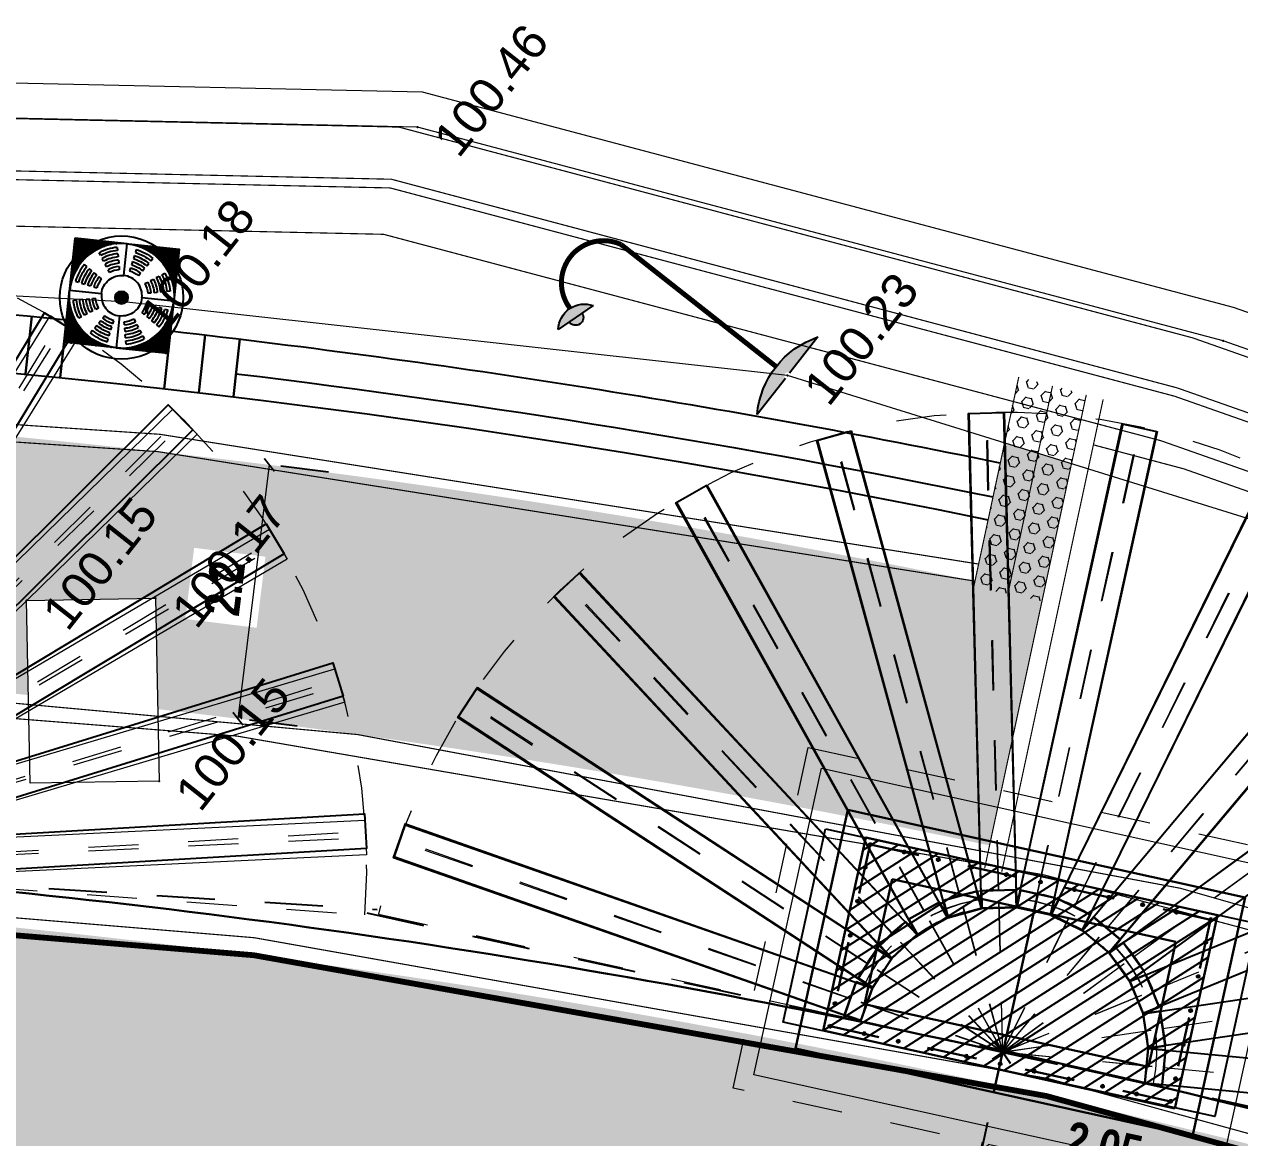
# Model space of a CAD drawing. Header units: metres. Extents: x 6 to 601, y -20 to 118.
# Drawn here: x 282.552 to 284.982, y 60.997 to 63.222 of the extents above; entities that cross this region are included whole.
import ezdxf

# ---------------------------------------------------------------- set-up
doc = ezdxf.new("R2010")
doc.units = ezdxf.units.M
doc.header["$MEASUREMENT"] = 0
for name, pattern in [('1', [0]), ('DASHED', [0.75, 0.5, -0.25]), ('DASHED2', [0.375, 0.25, -0.125]), ('HIDDEN', [0.375, 0.25, -0.125])]:
    doc.linetypes.add(name, pattern=pattern)
for name, color, linetype, lineweight in [('base plate', 40, 'Continuous', 30), ('boult', 142, 'Continuous', 30), ('CHEMBER', 194, 'Continuous', 30), ('DASHED LINE', 8, 'DASHED2', 5), ('EXISTING ROAD', 7, 'Continuous', 5), ('foundation wall and slab', 7, 'Continuous', 30), ('PDA_Tactile band', 250, 'Continuous', 30), ('Treegirth', 13, 'Continuous', 30), ('WALL', 46, 'Continuous', 30)]:
    doc.layers.add(name, color=color, linetype=linetype, lineweight=lineweight)
for name, color, linetype in [('EL', 4, 'Continuous'), ('FOOTPATH', 30, 'Continuous'), ('HATCH', 8, 'Continuous'), ('LAMP_POST', 7, 'Continuous'), ('PDA-Tree Girth', 7, 'Continuous'), ('PDA-Tree Grating', 7, 'Continuous'), ('PDA_Hatch 5_Warning Tactile_300x300mm', 75, '1'), ('PDA_Kerb Edge', 7, 'Continuous'), ('PDA_Utility Band', 7, 'Continuous'), ('PT', 2, 'Continuous'), ('Tree foliage', 74, 'Continuous'), ('Treegirth Hach', 96, 'Continuous')]:
    doc.layers.add(name, color=color, linetype=linetype)
for name, color, linetype, true_color in [('PDA - Dimensions', 7, 'Continuous', 0x000000), ('PDA - Hatch 4 - Pedestrian Ramp', 7, 'Continuous', 0xb3b3b3), ('PDA_Chainage Lines', 7, 'DASHED', 0x636466)]:
    doc.layers.add(name, color=color, linetype=linetype, true_color=true_color)
doc.styles.add('ARIAL', font='arialbd.ttf', dxfattribs={"width": 0.8})
doc.styles.get("Standard").update_dxf_attribs({"font": 'arial.ttf'})
doc.dimstyles.new('PDA_Dimentions', dxfattribs={"dimtxt": 0.3, "dimasz": 0.1, "dimexe": 0.075, "dimexo": 0.625, "dimgap": 0.1, "dimtad": 1, "dimdsep": 46, "dimtxsty": 'ARIAL', "dimblk": 'ARCHTICK', "dimcen": 0.09, "dimadec": 0, "dimazin": 0, "dimtfac": 1, "dimtmove": 1, "dimatfit": 3, "dimldrblk": 'ARCHTICK', "dimfxl": 1, "dimfxlon": 1, "dimlwd": 9, "dimarcsym": 0})

# ---------------------------------------------------------------- blocks, each defined once
blk = doc.blocks.new('LP')
at = {"layer": 'LAMP_POST'}
for color, points in [(40, [(1.165922361164576, 3.515392796020706), (1.89140776789327, 3.744330122373299, 0.5022879340729313)]), (30, [(1.395154863193738, 3.58773040011431, 1), (1.662175265864107, 3.671992518279581)]), (40, [(-0.8816148093692391, 0.001324708447327794), (-0.05993297897521188, 9.005488868751854e-05, -1), (0.05993297897521188, -9.005488868751854e-05), (0.8816148093696938, -0.001324708447327794, 0.2974138818711019)])]:
    blk.add_hatch(color=color, dxfattribs=at).paths.add_polyline_path(points)
blk.add_line((1.165922361164576, 3.515392796020706), (1.89140776789327, 3.744330122373299), dxfattribs=at)
at = {"layer": 'LAMP_POST', "color": 5, "const_width": 0.089105216643788}
blk.add_lwpolyline([(-0.00203005207958995, 0.2648868001790561), (-0.00203005207958995, 3.799999851868506, -0.7749219860280891), (1.458662222671819, 3.82064314317654)], format="xyb", dxfattribs=at)
at = {"layer": 'LAMP_POST'}
for points in [[(-0.8816148093694665, 0.001324708447327794), (-0.05993297897521188, 9.005488868751854e-05)], [(0.05993297897521188, -9.005488868751854e-05), (0.8816148093696938, -0.001324708447327794)]]:
    blk.add_lwpolyline(points, dxfattribs=at)
for centre, radius, start, end in [((1.613864205916798, 3.359871699434166), 0.4741716015995725, 54.17418561697151, 160.8534909995903), ((1.528665064528923, 3.629861459196945), 0.14, 197.5138383082842, 17.5138383082842), ((-0.00203005207958995, -1.351032358088105), 1.613238662028891, 56.78749075352639, 123.0403248748255)]:
    blk.add_arc(centre, radius, start, end, dxfattribs=at)
blk = doc.blocks.new('Survey Base')
at = {"layer": 'Treegirth Hach', "lineweight": 5}
blk.add_hatch(color=8, dxfattribs=at).paths.add_polyline_path([(9994.799609572108, 10014.27005174842, 1), (9994.682671848133, 10014.27005174842, 1)])
at = {"layer": 'CHEMBER', "color": 8, "lineweight": 5, "elevation": 100.1528}
for points in [[(9991.674099999998, 10011.4445), (9990.972999999998, 10012.3049), (9992.189099999998, 10013.3031)], [(9992.1891, 10013.3031), (9992.8902, 10012.4427), (9991.6741, 10011.4445)]]:
    blk.add_lwpolyline(points, dxfattribs=at)
at = {"layer": 'FOOTPATH', "color": 8, "lineweight": 5, "elevation": 99.6477}
blk.add_lwpolyline([(10004.7866114594, 9983.211269995612), (10004.2325, 9986.7247), (10003.5593, 9990.6829), (10001.8389, 9997.6047), (9999.6429, 10004.4286), (9997.7572, 10009.3528), (9994.7248, 10014.2305), (9991.0763, 10019.4218), (9986.6774, 10025.1078), (9979.9372, 10032.6138), (9975.0012, 10037.5156), (9969.0402, 10042.1762), (9965.306, 10044.5989), (9960.9045, 10046.3417), (9954.5509, 10049.0768), (9947.7635, 10051.9592), (9932.1836, 10058.0972), (9925.8846, 10060.5998), (9916.5229, 10064.388), (9910.5096, 10066.7966), (9893.365074992047, 10073.6770752974)], dxfattribs=at)
at = {"layer": 'PT'}
for p in [(9994.7248, 10014.2305, 100.1831), (9992.1891, 10013.3031, 100.1528), (9997.4685, 10013.1764, 100.463), (9992.8902, 10012.4427, 100.1722), (9991.6741, 10011.4445, 100.1532), (9997.7572, 10009.3528, 100.2308), (10000.309, 10006.5915, 100.4284)]:
    blk.add_point(p, dxfattribs=at)
at = {"layer": 'Tree foliage'}
blk.add_circle((9994.74114071012, 10014.27005174842, 99.6477), 0.5300656703032586, dxfattribs=at)
at = {"layer": 'Treegirth', "color": 8, "lineweight": 5}
blk.add_circle((9994.74114071012, 10014.27005174842, 99.6477), 0.05846886198664146, dxfattribs=at)
at = {"layer": 'WALL', "color": 8, "lineweight": 5, "elevation": 99.6741}
for points in [[(10005.7433602174, 9976.214725753698), (10005.85086703158, 9978.471623570202), (10007.71474902527, 9979.52146025633), (10007.71155925502, 9982.737934850255), (10002.97827649431, 9999.693215556455), (10000.58913723579, 10006.69949227649), (9997.729791051574, 10013.32808185173), (9988.674198232458, 10025.37261413683), (9980.402598096907, 10034.86773244021), (9973.216165662312, 10041.51718168738), (9964.660724990565, 10046.7982571348), (9955.386045016352, 10051.1989520991), (9934.539648831074, 10059.20383697383), (9918.251381458234, 10065.60660556681), (9894.152096703952, 10075.48659133106)], [(10005.4437, 9976.229), (10005.5591, 9978.6516), (10007.41457509145, 9979.696701475195), (10007.4116, 9982.6967), (10002.6916, 9999.6044), (10000.309, 10006.5915), (9997.4685, 10013.1764), (9988.4409, 10025.1837), (9980.187, 10034.6585), (9973.0338, 10041.2772), (9964.5172, 10046.5343), (9955.2678, 10050.923), (9934.431, 10058.9242), (9918.1396, 10065.3282), (9894.032416778959, 10075.21142389933)]]:
    blk.add_lwpolyline(points, dxfattribs=at)
at = {"layer": 'LAMP_POST', "color": 8, "lineweight": 5, "xscale": -0.4799999999995634, "yscale": 0.4800000000013824, "zscale": 0.4800000000003024}
blk.add_blockref('LP', (9997.756384654896, 10009.35208543256, 348.0391031999999), dxfattribs=at)
at = {"layer": 'EL'}
for s, p in [('100.18', (9994.7248, 10013.7805, 100.1831)), ('100.15', (9992.1891, 10012.8531, 100.1528)), ('100.46', (9997.4685, 10012.7264, 100.463)), ('100.17', (9992.8902, 10011.9927, 100.1722)), ('100.15', (9991.6741, 10010.9945, 100.1532)), ('100.23', (9997.7572, 10008.9028, 100.2308))]:
    blk.add_text(s, height=0.3, dxfattribs=at).set_placement(p)
blk = doc.blocks.new('grating 2')
at = {"layer": 'PDA - Hatch 4 - Pedestrian Ramp', "ltscale": 0.1, "true_color": 0xc9c9c9}
h = blk.add_hatch(dxfattribs=at)
h.set_pattern_fill('ANSI36', color=9, scale=0.1, angle=95.22659420207617)
h.set_pattern_definition([(140.2265942020762, (8977.282069813158, -3736.417957618297), (-0.02480961240675281, 0.004387340564248081), [0.03125, -0.00625, 0, -0.00625])])
h.paths.add_polyline_path([(3400.416178192349, 2388.081141613099), (3400.493608786393, 2387.234675722997, -0.4142135623730951), (3401.262644082451, 2388.158572207144)])
at = {"layer": 'PDA-Tree Girth', "color": 254}
for p, q in [((3401.114567144472, 2388.06794988544), (3401.129424362024, 2388.018152292291)), ((3401.144281579577, 2387.96835469914), (3401.15913879713, 2387.918557105991)), ((3400.876625263392, 2387.884896955622), (3400.843938064359, 2387.925296017695)), ((3400.941999661459, 2387.804098831479), (3400.909312462425, 2387.844497893552)), ((3401.007374059524, 2387.723300707334), (3400.974686860492, 2387.763699769407)), ((3401.173996014683, 2387.868759512842), (3401.188853232235, 2387.818961919692)), ((3401.203710449789, 2387.769164326543), (3401.218567667342, 2387.719366733393)), ((3400.692705761778, 2387.663941452308), (3400.647046675877, 2387.688756469368)), ((3400.784023933576, 2387.614311418185), (3400.738364847677, 2387.639126435246)), ((3400.875342105374, 2387.564681384063), (3400.829683019476, 2387.589496401124)), ((3401.07274845759, 2387.64250258319), (3401.040061258557, 2387.682901645263)), ((3400.555861177751, 2387.396736898251), (3400.607527880209, 2387.391161142332)), ((3400.659194582667, 2387.385585386413), (3400.710861285124, 2387.380009630493)), ((3400.762527987582, 2387.374433874573), (3400.81419469004, 2387.368858118653)), ((3400.966660277173, 2387.51505134994), (3400.921001191274, 2387.539866367002)), ((3400.865861392496, 2387.363282362733), (3400.917528094955, 2387.357706606813))]:
    blk.add_line(p, q, dxfattribs=at)
at = {"layer": 'PDA-Tree Girth'}
blk.add_lwpolyline([(3400.493608786395, 2387.234675722997), (3401.011115059011, 2387.282014686775, -0.4142135623751762), (3401.309983046229, 2387.641065934526), (3401.262644082451, 2388.158572207144)], format="xyb", dxfattribs=at)
blk.add_arc((3401.340074676496, 2387.312106317042), 0.8499999999999772, 95.22659420206618, 185.2265942021243, dxfattribs=at)
at = {"layer": 'PDA-Tree Girth', "color": 254}
for radius, start, end in [(0.7887668520473567, 106.6125843642425, 128.9765942177965), (0.7368001588977109, 106.6125843642425, 128.9765942177965), (0.6848334657480651, 106.6125843642425, 128.9765942177965), (0.6328667725984195, 106.6125843642425, 128.9765942177965), (0.5809000794488037, 106.6125843642425, 128.9765942177965), (0.5289333862992164, 106.6125843642425, 128.9765942177965), (0.4769666931496293, 106.6125843642425, 128.9765942177965), (0.7887668520473567, 151.4765941863362, 173.8406040346555), (0.7368001588977109, 151.4765941863362, 173.8406040346555), (0.6848334657480651, 151.4765941863362, 173.8406040346555), (0.6328667725984195, 151.4765941863362, 173.8406040346555), (0.5809000794488037, 151.4765941863362, 173.8406040346555), (0.425000000000042, 106.6125843642425, 128.9765942177965), (0.5289333862992164, 151.4765941863362, 173.8406040346555), (0.4769666931496293, 151.4765941863362, 173.8406040346555), (0.425000000000042, 151.4765941863362, 173.8406040346555)]:
    blk.add_arc((3401.340074676496, 2387.312106317042), radius, start, end, dxfattribs=at)
at = {"layer": 'PDA-Tree Grating'}
blk.add_lwpolyline([(3401.262644082451, 2388.158572207144), (3400.416178192349, 2388.081141613099), (3400.493608786393, 2387.234675722997)], dxfattribs=at)
blk = doc.blocks.new('_ArchTick')
at = {"color": 0, "linetype": 'ByBlock', "const_width": 0.15}
blk.add_lwpolyline([(-0.5, -0.5), (0.5, 0.5)], dxfattribs=at)
blk = doc.blocks.new('*D540')
at = {"layer": 'Defpoints', "color": 0, "transparency": 16777216}
for p in [(362.0270643661588, 268.0328125119267), (361.7572809400444, 265.8494167854005), (361.8682266906889, 265.8357081734627)]:
    blk.add_point(p, dxfattribs=at)
at = {"layer": 'PDA_Tactile band', "color": 0, "lineweight": 9, "transparency": 16777216}
blk.add_line((362.1380101168032, 268.0191038999889), (361.8682266906889, 265.8357081734627), dxfattribs=at)
at = {"layer": 'PDA_Tactile band', "color": 0, "lineweight": -2, "transparency": 16777216}
for p, q in [((362.6473472432936, 267.9561694931096), (362.2372553771448, 268.0068410169782)), ((362.3775638171792, 265.7727737665834), (361.9674719510305, 265.823445290452))]:
    blk.add_line(p, q, dxfattribs=at)
at = {"layer": 'PDA_Tactile band', "color": 0, "lineweight": 9, "transparency": 16777216, "xscale": 0.1, "yscale": 0.1, "zscale": 0.1}
for p, rotation in [((362.1380101168032, 268.0191038999889), 82.95615576039424), ((361.8682266906889, 265.8357081734627), 262.9561557603942)]:
    blk.add_blockref('_ArchTick', p, dxfattribs=dict(at, rotation=rotation))
at = {"layer": 'PDA_Tactile band', "color": 0, "transparency": 16777216, "insert": (361.7543959709391, 266.9581385279819), "char_height": 0.3, "attachment_point": 5, "rotation": 82.95615576039421, "style": 'ARIAL'}
blk.add_mtext('2.2', dxfattribs=at)
blk = doc.blocks.new('*U448')
blk.add_lwpolyline([(0.05641654661860684, -0.1579309129576671), (0.09249480239503782, 0.1398917850694232), (-0.05641654661849316, 0.1579309129576671), (-0.09249480239498098, -0.139891785069409)], close=True)
blk = doc.blocks.new('*U449')
at = {"color": 0, "linetype": 'ByBlock', "lineweight": -2, "transparency": 16777216}
for p, rotation in [((414.1554084339013, 57.89595451952702), 290.7692307692309), ((414.4703104639679, 57.93435851669083), 276.9230769230771), ((413.8588475626099, 57.78330548421348), 304.6153846153848), ((414.7852526914445, 57.89628557498259), 263.0769230769233), ((415.0819318188385, 57.78394835538489), 249.2307692307695), ((413.5978628899781, 57.60295816322004), 318.4615384615385), ((415.3431059336506, 57.60387548877154), 235.3846153846157), ((413.3876218965387, 57.36539368730702), 332.3076923076924), ((415.5535965456571, 57.36653215561189), 221.5384615384619), ((413.2403430246354, 57.08441844030273), 346.1538461538462), ((415.7011707055906, 57.08571188772127), 207.6923076923081), ((415.7772519396858, 56.77773493832933), 193.8461538461543)]:
    blk.add_blockref('*U448', p, dxfattribs=dict(at, rotation=rotation))
blk.add_blockref('*U448', (413.1645855869664, 56.7763616822596), dxfattribs=at)
blk = doc.blocks.new('*U450')
at = {"layer": 'DASHED LINE'}
blk.add_line((0.690436106006814, -0.08347524936893791), (-0.6904361060068709, 0.08347524936894501), dxfattribs=at)
blk = doc.blocks.new('*U451')
at = {"color": 0, "linetype": 'ByBlock', "lineweight": -2, "transparency": 16777216}
for p, rotation in [((414.3042208211149, 57.293600452492), 290.7692307692309), ((414.470645869143, 57.31389462633893), 276.9230769230771), ((414.6370916214359, 57.29377096745409), 263.0769230769233), ((414.1474884962126, 57.23406786953098), 304.6153846153847), ((414.7938848558761, 57.23439898974537), 249.2307692307695), ((414.9319133195982, 57.13922917674881), 235.3846153846157), ((414.0095576074607, 57.13875669478542), 318.4615384615385), ((415.0431553000037, 57.01379245206759), 221.5384615384619), ((413.898444196755, 57.01320606728951), 332.3076923076924), ((415.1211458175395, 56.86537874219625), 207.692307692308), ((413.8206057716448, 56.86471253315535), 346.1538461538462), ((415.1613523468105, 56.70261331249061), 193.8461538461542)]:
    blk.add_blockref('*U450', p, dxfattribs=dict(at, rotation=rotation))
blk.add_blockref('*U450', (413.7805660184665, 56.70190599683478), dxfattribs=at)
blk = doc.blocks.new('*U452')
blk.add_lwpolyline([(2.095111397620485, -0.4048994177627776), (-2.131111158647741, 0.1070653833203465), (-2.095126483942636, 0.4048994177627776), (2.131111158647684, -0.1070672108780428)])
blk = doc.blocks.new('*U453')
at = {"color": 0, "linetype": 'ByBlock', "lineweight": -2, "transparency": 16777216}
for p, rotation in [((422.636090987239, 59.98795750242099), 276.9230769230771), ((421.8297471062255, 59.88974331678241), 290.7692307692308), ((423.4425081736191, 59.89034704079299), 263.0769230769233), ((424.2021326297007, 59.60258469712863), 249.2307692307694), ((421.0703383060025, 59.60141233535253), 304.6153846153847), ((424.8708177432189, 59.14139417286815), 235.3846153846156), ((420.4019986657002, 59.13972130673158), 318.4615384615385), ((425.4097019659474, 58.53357818492218), 221.5384615384618), ((419.8635696558973, 58.53150203532439), 332.3076923076924), ((425.7874673056259, 57.81446078918896), 207.6923076923079), ((419.4863428135336, 57.81210201439807), 346.1538461538462), ((425.9821594138331, 57.0258344748231), 193.8461538461542)]:
    blk.add_blockref('*U452', p, dxfattribs=dict(at, rotation=rotation))
blk.add_blockref('*U452', (419.2922411915235, 57.02333015825616), dxfattribs=at)
blk = doc.blocks.new('*U454')
at = {"layer": 'DASHED LINE'}
blk.add_line((2.038678879989163, -0.2469656562969931), (-2.03867887998922, 0.2469656562970002), dxfattribs=at)
blk = doc.blocks.new('*U455')
at = {"color": 0, "linetype": 'ByBlock', "lineweight": -2, "transparency": 16777216}
for p, rotation in [((422.6360692458626, 60.06294154116071), 276.9230769230772), ((423.4604319190496, 59.96315738269681), 263.0769230769233), ((421.8117811415721, 59.96254325258238), 290.769230769231), ((424.2369601990038, 59.66898986977994), 249.2307692307695), ((421.035472234634, 59.66779730056104), 304.6153846153848), ((424.9205250846597, 59.1975349490054), 235.3846153846157), ((420.3522587769516, 59.19583324847024), 318.4615384615385), ((425.4714002695203, 58.57619186669973), 221.5384615384619), ((419.8018466513055, 58.57407993149798), 332.3076923076924), ((425.8575708901913, 57.8410708243163), 207.6923076923081), ((419.4162238097715, 57.83867139244531), 346.1538461538462), ((426.0565941138724, 57.03489438478218), 193.8461538461543)]:
    blk.add_blockref('*U454', p, dxfattribs=dict(at, rotation=rotation))
blk.add_blockref('*U454', (419.2178012502176, 57.03234690250072), dxfattribs=at)
blk = doc.blocks.new('tree1')
at = {"color": 1, "lineweight": 30}
for p, q in [((488.4161584743432, 79.61352992475265), (488.5842318650034, 79.45307710396216)), ((488.4258935361611, 79.45539307698962), (488.5721723742903, 79.60859721413729))]:
    blk.add_line(p, q, dxfattribs=at)
at = {"linetype": 'DASHED'}
blk.add_line((482.9002406898329, 79.53326005811515), (494.1002406898329, 79.53326005811515), dxfattribs=at)
blk.add_lwpolyline([(486.6002406898334, 81.08326005811514), (490.4002406898334, 81.08326005811514), (490.4002406898334, 79.38326005811514), (486.6002406898334, 79.38326005811514)], close=True)
at = {"layer": 'DASHED LINE'}
for radius in [1.4, 1.324999999999998, 1.25]:
    blk.add_arc((488.5002406898328, 79.53326005811509), radius, 2.882441545614316e-07, 180.0000002882435, dxfattribs=at)
for name, p in [('*U453', (65.86288834761234, 22.91482931064924)), ('*U455', (65.86288834761234, 22.91482931064924)), ('*U449', (74.02923856535944, 22.91482931064924)), ('*U451', (74.02923856535944, 22.91482931064924))]:
    blk.add_blockref(name, p)
blk = doc.blocks.new('*D511')
at = {"layer": 'Defpoints', "color": 0, "transparency": 16777216}
for p in [(368.4471141583981, 262.9733140668613), (370.4458189108045, 262.5403991564108), (370.2632354873763, 261.6974382250426)]:
    blk.add_point(p, dxfattribs=at)
at = {"layer": 'PDA_Tactile band', "color": 0, "lineweight": -2, "transparency": 16777216}
for p, q in [((368.3148085381804, 262.3624783910378), (368.2433618357351, 262.0326194273614)), ((370.3135132905869, 261.9295634805873), (370.2420665881415, 261.5997045169108))]:
    blk.add_line(p, q, dxfattribs=at)
at = {"layer": 'PDA_Tactile band', "color": 0, "lineweight": 9, "transparency": 16777216}
blk.add_line((368.2645307349699, 262.1303531354932), (370.2632354873763, 261.6974382250426), dxfattribs=at)
at = {"layer": 'PDA_Tactile band', "color": 0, "lineweight": 9, "transparency": 16777216, "xscale": 0.1, "yscale": 0.1, "zscale": 0.1}
for p, rotation in [((368.2645307349699, 262.1303531354932), 167.7786501030069), ((370.2632354873763, 261.6974382250426), 347.7786501030069)]:
    blk.add_blockref('_ArchTick', p, dxfattribs=dict(at, rotation=rotation))
at = {"layer": 'PDA_Tactile band', "color": 0, "transparency": 16777216, "insert": (369.3174768147953, 262.1613299624856), "char_height": 0.3, "attachment_point": 5, "rotation": 347.7786501030069, "style": 'ARIAL'}
blk.add_mtext('2.05', dxfattribs=at)
blk = doc.blocks.new('*U457')
blk.add_lwpolyline([(0.05641654661860684, -0.1579309129576671), (0.09249480239503782, 0.1398917850694232), (-0.05641654661849316, 0.1579309129576671), (-0.09249480239498098, -0.139891785069409)], close=True)
blk = doc.blocks.new('*U458')
at = {"layer": 'DASHED LINE'}
blk.add_line((0.690436106006814, -0.08347524936893791), (-0.6904361060068709, 0.08347524936894501), dxfattribs=at)
blk = doc.blocks.new('*U459')
at = {"layer": 'DASHED LINE'}
blk.add_line((2.038678879989163, -0.2469656562969931), (-2.03867887998922, 0.2469656562970002), dxfattribs=at)
blk = doc.blocks.new('zw$CD35')
at = {"lineweight": 9}
for points in [[(5.349329248408637, 1.240885874912236), (5.34814641271695, 5.498005047963202), (5.648146374945398, 5.498182667830654), (5.649329214859524, 1.241048298166129)], [(5.056744048123843, 1.168770098260079), (4.036800280637658, 5.30190205403218), (4.328040281974924, 5.373869202836037), (5.347987690348521, 1.240722493046846)], [(5.650670889520255, 1.24088587659311), (6.668317727734042, 5.374583974583807), (6.959642743504448, 5.302961742893777), (5.941992272602735, 1.169248888864999)], [(4.78991927700249, 1.028729653445479), (2.810490002143346, 4.797671785992625), (3.076044232326041, 4.93724599463435), (5.055480573142426, 1.168290408116425)], [(5.943256090609568, 1.168770103205011), (7.920590667487594, 4.938811618061449), (8.186309985806728, 4.799551958583543), (6.208968350449029, 1.029496985831797)], [(4.564361820873566, 0.8289031820947539), (1.740484273163613, 4.014618274220545), (1.96491968558387, 4.213687997025488), (4.788807313673144, 1.027961532871107)], [(6.210080863293198, 1.028729661367094), (9.03218768054606, 4.216013483789148), (9.256858660483639, 4.017209661743958), (6.434741769172539, 0.829914461693325)], [(4.393180259219304, 0.5809038723831392), (0.8889679373541954, 2.998249742536429), (1.059241161631681, 3.245245770804166), (4.563465992463183, 0.8278912714654438)], [(6.435638321651363, 0.8289031925326706), (9.938506789001229, 3.24819597206648), (10.10907236984906, 3.001401742968779), (6.606191398330043, 0.5821003272995384)], [(6.606819886072339, 0.5809038847307477), (10.58687602060565, 2.091605118801258), (10.69342355078553, 1.811163266185682), (6.713353208669001, 0.3004566393736887)], [(4.286323042183334, 0.2991445427502681), (0.3054280290163405, 1.807633835652472), (0.411643404274034, 2.088201658014115), (4.392552628018835, 0.5797069802665272)], [(4.250000322809683, 2.128089704456215e-08), (0.02377776654145691, 0.5119648223640212), (0.05976244124656205, 0.8097988568064522), (4.286000083836882, 0.2978322281656318)], [(6.713677106251571, 0.2991445562899672), (10.93961451234467, 0.8134577803485636), (10.97595183668705, 0.5156665653244725), (6.749999345289769, 0.001351505324873603)]]:
    blk.add_lwpolyline(points, dxfattribs=at)
at = {"layer": 'DASHED LINE', "lineweight": 9}
blk.add_line((1.587304723216221e-07, 3.637978807091713e-12), (10.99999984127862, 4.609501047525555e-08), dxfattribs=at)
for centre, radius, start, end in [((5.5, 0.001321378349530278), 5.500000000000005, 359.986235134099, 180.0137653460444), ((5.500000075886419, 2.825254341587424e-08), 1.4, 2.882736701088755e-07, 180.0000002882737), ((5.500000075886419, 2.825254341587424e-08), 1.324999999999998, 2.882736701088755e-07, 180.0000002882737), ((5.500000075886419, 2.825254341587424e-08), 1.25, 2.882736701088755e-07, 180.0000002882737)]:
    blk.add_arc(centre, radius, start, end, dxfattribs=at)
at = {"color": 0, "linetype": 'ByBlock', "lineweight": 9}
for name, p, rotation in [('*U459', (5.49871697952824, 3.444510821948228), 276.9230769230772), ('*U459', (4.674428875237709, 3.344112533369895), 290.769230769231), ('*U459', (6.323079652715251, 3.34472666348433), 263.0769230769233), ('*U459', (7.099607932669414, 3.050559150567452), 249.2307692307695), ('*U459', (3.898119968299682, 3.049366581348558), 304.6153846153848), ('*U459', (7.78317281832534, 2.579104229792918), 235.3846153846157), ('*U459', (3.214906510617254, 2.57740252925776), 318.4615384615385), ('*U459', (8.334048003185956, 1.957761147487247), 221.5384615384619), ('*U459', (2.664494384971135, 1.955649212285493), 332.3076923076924), ('*U459', (8.720218623856965, 1.222640105103821), 207.6923076923081), ('*U459', (2.278871543437106, 1.22024067323283), 346.1538461538462), ('*U457', (5.184406385314048, 1.27752380031454), 290.7692307692309), ('*U457', (5.499308415380654, 1.315927797478345), 276.9230769230771), ('*U458', (5.499643820555718, 0.6954639071264452), 276.9230769230771), ('*U458', (5.666089572848648, 0.6753402482416107), 263.0769230769233), ('*U457', (5.814250642857246, 1.277854855770109), 263.0769230769233), ('*U457', (4.887845514022615, 1.164874765000995), 304.6153846153848), ('*U458', (5.33321877252763, 0.6751697332795175), 290.7692307692309), ('*U458', (5.822882807288863, 0.615968270532882), 249.2307692307695), ('*U457', (6.110929770251232, 1.165517636172403), 249.2307692307695), ('*U457', (4.626860841390851, 0.9845274440075613), 318.4615384615385), ('*U458', (5.176486447625336, 0.6156371503184985), 304.6153846153847), ('*U457', (6.372103885063325, 0.9854447695590594), 235.3846153846157), ('*U458', (5.960911271010957, 0.5207984575363227), 235.3846153846157), ('*U459', (8.919241847538103, 0.4164636655697009), 193.8461538461543), ('*U458', (5.038555558873441, 0.5203259755729377), 318.4615384615385), ('*U457', (4.416619847951438, 0.746962968094536), 332.3076923076924), ('*U458', (6.07215325141641, 0.3953617328551076), 221.5384615384619), ('*U457', (6.582594497069863, 0.7481014363994092), 221.5384615384619), ('*U458', (4.9274421481677, 0.394775348077026), 332.3076923076924), ('*U457', (4.26934097604817, 0.4659877210902437), 346.1538461538462), ('*U458', (6.150143768952205, 0.2469480229837657), 207.692307692308), ('*U457', (6.730168657003333, 0.4672811685087908), 207.692307692308), ('*U458', (4.849603723057555, 0.2462818139428649), 346.1538461538462), ('*U458', (6.190350298223223, 0.08418259327812905), 193.8461538461542), ('*U457', (6.80624989109856, 0.1593042191168479), 193.8461538461542)]:
    blk.add_blockref(name, p, dxfattribs=dict(at, rotation=rotation))
for name, p in [('*U459', (2.08044898388323, 0.4139161832882365)), ('*U457', (4.19358353837913, 0.1579309630471144)), ('*U458', (4.809563969879264, 0.08347527762229845))]:
    blk.add_blockref(name, p, dxfattribs=at)
blk = doc.blocks.new('site plan')
at = {"true_color": 0xf27172, "transparency": 33554585}
h = blk.add_hatch(color=11, dxfattribs=at)
h.dxf.hatch_style = 1
edge = h.paths.add_edge_path()
edge.add_arc((352.3148610264307, 189.4305662853658), 79.20000003518692, 112.7258545018462, 119.6243027778354)
edge.add_line((313.165459101645, 258.2779651796245), (310.5484366106339, 256.789820863467))
edge.add_line((310.5484366106339, 256.789820863467), (311.5713872515062, 254.8406972009325))
edge.add_line((311.5713872515062, 254.8406972009325), (314.2529424985314, 256.365537439422))
edge.add_arc((352.3148610213557, 189.4305663188952), 77.00000000353165, 112.7958497296587, 119.6243027778375, ccw=False)
edge.add_line((322.4813026911997, 260.4161902008127), (321.7181352636744, 262.481783784955))
edge = h.paths.add_edge_path()
edge.add_line((334.1697514640528, 264.2620770593385), (333.6799247771141, 266.4070507241686))
edge.add_arc((352.3148610264252, 189.4305662853512), 79.20000003519809, 103.6086942529211, 107.0827567359907)
edge.add_line((329.0496499988767, 265.1363782248518), (329.2178546852083, 264.0617705672739))
edge.add_line((329.2178546852083, 264.0617705672739), (328.0542284217154, 263.7562410942082))
edge.add_line((328.0542284217154, 263.7562410942082), (327.8952447771117, 264.7719383714211))
edge.add_arc((352.3148610264179, 189.430566285364), 79.20000003518369, 107.9585262476056, 112.7258545018372)
edge.add_line((321.7181352636744, 262.481783784955), (322.4813026911997, 260.4161902008127))
edge.add_arc((352.3148610213466, 189.4305663188898), 77.00000000353315, 103.62998673629733, 112.79584972965091, ccw=False)
edge = h.paths.add_edge_path()
edge.add_line((343.977041262835, 267.3170424417622), (345.1776995282853, 267.287521947168))
edge.add_line((345.1776995282853, 267.287521947168), (345.2071570907556, 266.1018161155316))
edge.add_arc((352.3148610213993, 189.4305663188334), 77.00000000359344, 94.45202232615537, 95.29638959733808, ccw=False)
edge.add_line((346.3377913633758, 266.1982329425919), (346.1288330102452, 268.3886125058507))
edge.add_arc((352.3148610264288, 189.4305662853621), 79.20000003518821, 94.4797306405134, 103.6086942529256)
edge.add_line((333.6799247771141, 266.4070507241686), (334.1697514640528, 264.2620770593385))
edge.add_arc((352.3148610213411, 189.4305663188952), 77.00000000352645, 96.19153271988267, 103.62998673629443, ccw=False)
edge.add_line((344.0102233725574, 265.9814186594504), (343.977041262835, 267.3170424417622))
edge = h.paths.add_edge_path()
edge.add_arc((352.314861026427, 189.4305662853658), 79.20000003518449, 85.36612871924618, 94.47973064051229)
edge.add_line((346.1288330102452, 268.3886125058507), (346.3377913633758, 266.1982329425919))
edge.add_arc((352.3148610213411, 189.4305663188934), 77.00000000352907, 85.28980767295087, 94.45202232611558, ccw=False)
edge.add_line((358.6377775310757, 266.1705215401107), (358.7132842070187, 268.3716847622109))
edge = h.paths.add_edge_path()
edge.add_line((369.0384760351662, 268.0286226413027), (368.4631496594138, 268.2072220706305))
edge.add_line((368.4631496594138, 268.2072220706305), (368.2081174827126, 267.0195114050657))
edge.add_arc((352.3148610264179, 189.4305662853603), 79.2000000351907, 78.42371635041225, 85.36612871923995)
edge.add_line((358.7132842070187, 268.3716847622109), (358.6377775310757, 266.1705215401107))
edge.add_arc((352.3148610213866, 189.4305663188825), 77.00000000353644, 84.2233783267871, 85.28980767298532, ccw=False)
edge.add_line((360.0649378811886, 266.0395495337234), (360.0481643383009, 266.8540564882314))
edge.add_line((360.0481643383009, 266.8540564882314), (361.1578817691989, 266.8729401733144))
edge.add_line((361.1578817691989, 266.8729401733144), (361.177530416946, 265.9188209187196))
edge.add_arc((352.3148610213484, 189.4305663189098), 77.00000000351291, 77.99274978828959, 83.3906299983131, ccw=False)
edge.add_line((368.3335917512049, 264.7459051706028), (369.0384760351662, 268.0286226413027))
h.paths.add_polyline_path([(312.6202260284881, 255.4274295151754), (318.5106436476144, 258.6172102437904), (318.4826347083344, 258.6747010717991), (312.5922170892081, 255.4849203431841)], flags=17)
h.paths.add_polyline_path([(337.5449007800835, 265.1904710718863), (344.2061820409763, 265.8969077552683), (344.1167729100707, 265.9457617465741), (337.4554916491779, 265.2393250631903)], flags=16)
h.paths.add_polyline_path([(362.0291969791633, 266.6180876915769), (362.1047467109365, 267.2295224407935), (361.4911997842828, 267.3053331561605), (361.4156500525096, 266.6938984069438)], flags=16)
at = {"true_color": 0xf26722}
h = blk.add_hatch(dxfattribs=at)
h.set_pattern_fill('ANSI31', color=30, angle=-12.44933163521955, style=0)
h.set_pattern_definition([(32.55066836478046, (-12977.55738483474, -8679.948966111408), (-0.0672556542921025, 0.1053644957551698), [])])
h.paths.add_polyline_path([(369.9282332970324, 262.4853957692449), (370.2947127720472, 264.1454237191283), (367.2681169329608, 264.8135963569875), (366.9016374579423, 263.1535684071023)])
at = {"layer": 'HATCH', "transparency": 33554539}
h = blk.add_hatch(color=9, dxfattribs=at)
h.dxf.hatch_style = 1
edge = h.paths.add_edge_path()
edge.add_line((398.3203993259576, 223.5948501189359), (398.2467099829537, 223.4641372269434))
edge.add_arc((359.6859929776801, 159.1362964110049), 75.00000000001013, 50.643027904231985, 59.05981801813658, ccw=False)
edge.add_line((407.2472450699024, 217.1270482549116), (420.1046861651594, 205.7425696610298))
edge.add_line((420.1046861651594, 205.7425696610298), (420.8094782192929, 205.0855419844447))
edge.add_line((420.8094782192929, 205.0855419844447), (426.7812055969134, 211.8232616019814))
edge.add_line((426.7812055969134, 211.8232616019814), (425.7956355365113, 213.1024875697058))
edge.add_line((425.7956355365113, 213.1024875697058), (416.1118382745717, 221.7624692343961))
edge.add_line((416.1118382745717, 221.7624692343961), (407.675593800961, 228.7029774813527))
edge.add_line((407.675593800961, 228.7029774813527), (397.9149773290828, 235.6102521388693))
edge.add_line((397.9149773290828, 235.6102521388693), (386.314013544601, 241.8729637314991))
edge.add_line((386.314013544601, 241.8729637314991), (377.9310103320986, 245.1417021162761))
edge.add_line((377.9310103320986, 245.1417021162761), (370.004542349363, 247.1773856186501))
edge.add_line((370.004542349363, 247.1773856186501), (361.3097273447547, 248.3728635135467))
edge.add_line((361.3097273447547, 248.3728635135467), (352.0254405817377, 248.5341186884871))
edge.add_line((352.0254405817377, 248.5341186884871), (343.4882141783619, 247.6993770357221))
edge.add_line((343.4882141783619, 247.6993770357221), (335.9139085503266, 246.2670993457305))
edge.add_line((335.9139085503266, 246.2670993457305), (328.3596033347476, 243.666881654497))
edge.add_line((328.3596033347476, 243.666881654497), (319.6629500633953, 239.6837235734347))
edge.add_line((319.6629500633953, 239.6837235734347), (319.5471197944607, 239.6211706060803))
edge.add_line((319.5471197944607, 239.6211706060803), (321.5574075041695, 235.8133975529236))
edge.add_line((321.5574075041695, 235.8133975529236), (272.7275633488734, 208.0245052619248))
edge.add_line((272.7275633488734, 208.0245052619248), (278.0056757168622, 198.8389367912332))
edge.add_arc((432.4627185270929, -58.34392022211796), 300.0000000253854, 119.65879195034401, 120.98788440321641, ccw=False)
edge.add_line((284.0125765543999, 202.3523692864183), (322.5566917870638, 224.3008189144221))
edge.add_arc((359.6859929776747, 159.1362964110067), 75.00000000000819, 68.39042136316829, 119.67353207975981, ccw=False)
edge.add_line((387.3069919584923, 228.864916182969), (387.3659540972676, 229.0028996805177))
edge.add_arc((359.6859929777474, 159.1362964110758), 75.14999999991836, 59.06286877645181, 68.38737060490178, ccw=False)
edge = h.paths.add_edge_path()
edge.add_arc((349.3010737985187, 183.2254006047624), 81.89159830320767, 61.67163064802283, 66.55978401002817)
edge.add_line((381.8768936897104, 258.3589472471904), (381.8010254331712, 258.3911790539078))
edge.add_arc((359.0054820677524, 203.3172762747963), 59.60513035509366, 54.30315257286412, 67.51493234201462, ccw=False)
edge.add_line((393.7848686451925, 251.723534485518), (393.8556885749858, 251.8566782141697))
edge.add_arc((354.4186595736501, 193.2390454698689), 70.64917639292004, 56.0679491882368, 60.69628579069675)
edge.add_arc((352.3148610210937, 189.4305663229297), 74.99999999976491, 50.555828616822396, 60.71876623491141, ccw=False)
edge.add_line((399.9643149738331, 247.3488668674945), (426.1371010257917, 225.8164850111243))
edge.add_arc((330.8381931213371, 109.9798839230934), 149.9999999980311, 47.181571827729215, 50.55582861685792, ccw=False)
edge.add_line((432.7897821686583, 220.0065783664668), (433.461019319695, 219.3846048124851))
edge.add_line((433.461019319695, 219.3846048124851), (427.140824567834, 212.2303391908226))
edge.add_line((427.140824567834, 212.2303391908226), (427.498951335785, 212.639353591625))
edge.add_line((427.498951335785, 212.639353591625), (426.0958726766057, 213.5047626797495))
edge.add_line((426.0958726766057, 213.5047626797495), (416.4374589846284, 222.1420444422365))
edge.add_line((416.4374589846284, 222.1420444422365), (407.9792388866026, 229.1006320612996))
edge.add_line((407.9792388866026, 229.1006320612996), (398.1791149908786, 236.0358648532401))
edge.add_line((398.1791149908786, 236.0358648532401), (386.524392843321, 242.327597579806))
edge.add_line((386.524392843321, 242.327597579806), (378.0845744193266, 245.6184896078375))
edge.add_line((378.0845744193266, 245.6184896078375), (370.1010999551254, 247.6688135722943))
edge.add_line((370.1010999551254, 247.6688135722943), (361.3482586408572, 248.8722696898985))
edge.add_line((361.3482586408572, 248.8722696898985), (352.0053878903054, 249.0345423873878))
edge.add_line((352.0053878903054, 249.0345423873878), (343.4172933091158, 248.1948270130833))
edge.add_line((343.4172933091158, 248.1948270130833), (335.7854211527811, 246.7516636712244))
edge.add_line((335.7854211527811, 246.7516636712244), (328.1736885489918, 244.1316792765738))
edge.add_line((328.1736885489918, 244.1316792765738), (319.4398125364369, 240.1314727910485))
edge.add_line((319.4398125364369, 240.1314727910485), (319.3136729533489, 240.0633523826655))
edge.add_line((319.3136729533489, 240.0633523826655), (317.364540297036, 243.7552889994367))
edge.add_line((317.364540297036, 243.7552889994367), (289.9088339607588, 228.1428697642787))
edge.add_line((289.9088339607588, 228.1428697642787), (268.2376559472323, 215.8383502484321))
edge.add_line((268.2376559472323, 215.8383502484321), (263.0063138116147, 224.9425238677322))
edge.add_line((263.0063138116147, 224.9425238677322), (284.7185724453229, 237.270365883227))
edge.add_line((284.7185724453229, 237.270365883227), (315.241564482134, 254.6269671723549))
edge.add_arc((352.314861020961, 189.4305663227296), 75.00000000000541, 61.44883574043621, 119.6243021433603, ccw=False)
at = {"layer": 'PDA_Hatch 5_Warning Tactile_300x300mm', "lineweight": 0}
h = blk.add_hatch(dxfattribs=at)
h.set_pattern_fill('HEX', color=251, scale=0.4, angle=106.8903143944583)
h.set_pattern_definition([(106.8903143944583, (364201.9595912674, 2045208.441992959), (-0.08286674168239655, -0.02516154055186135), [0.05, -0.1]), (226.8903143944582, (364201.9595912674, 2045208.441992959), (0.06322390415746253, -0.05918393314986758), [0.05, -0.1]), (166.8903143944582, (364201.9450642452, 2045208.489836095), (-0.01964283752493403, -0.08434547370172893), [0.05, -0.1])])
edge = h.paths.add_edge_path()
edge.add_arc((352.3148610667504, 189.4305665404008), 79.1499997770377, 77.98971791053845, 78.42405910761872)
edge.add_line((368.1976199866604, 266.970623503219), (368.5851736514178, 268.775500154723))
edge.add_line((368.5851736514178, 268.775500154723), (369.1657570991665, 268.6213834418904))
edge.add_line((369.1657570991665, 268.6213834418904), (368.7849646600971, 266.8479945029048))
at = {"color": 30, "true_color": 0xf26722}
for points in [[(367.2878533445364, 264.7580352504647), (367.3244716081426, 264.7499511443966)], [(367.3102045293726, 264.7723023292328), (367.3021204233064, 264.7356840656303)], [(367.5807994533407, 264.6933624019348), (367.6174177169451, 264.6852782958667)], [(367.6031506381714, 264.7076294807011), (367.5950665321052, 264.6710112170967)], [(367.8737455621431, 264.6286895534013), (367.9103638257457, 264.6206054473332)], [(367.8960967469775, 264.6429566321694), (367.8880126409113, 264.606338368565)], [(367.2447381121819, 264.5627378445988), (367.2813563757827, 264.5546537385271)], [(367.2670892970127, 264.5770049233652), (367.2590051909465, 264.5403866597644)], [(368.1666916709491, 264.5640167048696), (368.2033099345499, 264.5559325988052)], [(368.1890428557763, 264.5782837836377), (368.1809587497119, 264.5416655200333)], [(368.4819889645842, 264.5136109351042), (368.4739048585179, 264.4769926715016)], [(368.4596377797516, 264.4993438563361), (368.4962560433542, 264.4912597502716)], [(368.7525838885522, 264.4346710078044), (368.7892021521548, 264.4265869017381)], [(368.7749350733866, 264.4489380865743), (368.7668509673204, 264.4123198229699)], [(369.0455299973564, 264.3699981592727), (369.082148260959, 264.3619140532064)], [(369.0678811821908, 264.3842652380408), (369.0597970761228, 264.3476469744382)], [(369.3384761061589, 264.3053253107373), (369.3750943697596, 264.2972412046729)], [(369.3608272909914, 264.3195923895091), (369.3527431849234, 264.2829741259029)], [(367.1800652636502, 264.2697917357946), (367.2166835272528, 264.2617076297283)], [(367.2024164484828, 264.2840588145646), (367.1943323424148, 264.2474405509602)], [(369.6314222149631, 264.2406524622056), (369.6680404785657, 264.2325683561412)], [(369.6537733997957, 264.2549195409774), (369.6456892937294, 264.2183012773748)], [(369.9243683237673, 264.1759796136739), (369.9609865873681, 264.1678955076077)], [(369.9467195085999, 264.1902466924475), (369.9386354025319, 264.1536284288413)], [(370.2168004806954, 264.1114202287827), (370.2534187442961, 264.1033361227164)], [(370.2391516655262, 264.1256873075545), (370.2310675594599, 264.0890690439501)], [(367.1377435999493, 263.9911127057567), (367.1296594938813, 263.9544944421577)], [(367.1153924151167, 263.9768456269903), (367.1520106787175, 263.9687615209241)], [(370.1736852483373, 263.916122822915), (370.2103035119362, 263.9080387168488)], [(370.1960364331699, 263.9303899016813), (370.1879523271018, 263.8937716380806)], [(367.050719566585, 263.6838995181879), (367.0873378301858, 263.6758154121198)], [(367.0730707514194, 263.6981665969561), (367.0649866453496, 263.6615483333535)], [(370.1090123998074, 263.6231767141144), (370.1456306634082, 263.6150926080481)], [(370.1313635846363, 263.6374437928789), (370.1232794785701, 263.6008255292782)], [(366.9860467180533, 263.3909534093818), (367.0226649816541, 263.3828693033174)], [(367.0083979028877, 263.40522048815), (367.0003137968179, 263.3686022245529)], [(370.0443395512721, 263.3302306053101), (370.080957814871, 263.3221464992403)], [(370.0666907361046, 263.3444976840747), (370.0586066300366, 263.3078794204757)], [(366.9429314856989, 263.1956560035142), (366.9795497493014, 263.1875718974479)], [(366.9652826705351, 263.2099230822841), (366.957198564467, 263.1733048186798)], [(367.2358775945013, 263.1309831549806), (367.2724958581057, 263.1228990489144)], [(367.2582287793339, 263.1452502337506), (367.2501446732658, 263.1086319701462)], [(367.5288237033037, 263.0663103064489), (367.5654419669081, 263.0582262003845)], [(367.5511748881381, 263.0805773852207), (367.5430907820701, 263.0439591216164)], [(370.0020178875729, 263.0515515752722), (369.9939337815049, 263.0149333116715)], [(367.8217698121098, 263.0016374579172), (367.8583880757124, 262.993553351851)], [(367.8441209969405, 263.0159045366872), (367.8360368908743, 262.9792862730828)], [(368.1370671057466, 262.9512316881537), (368.1289829996786, 262.9146134245511)], [(369.9796667027404, 263.0372844965059), (370.0162849663393, 263.0292003904378)], [(368.1147159209122, 262.9369646093874), (368.1513341845148, 262.9288805033211)], [(368.4076620297146, 262.8722917608538), (368.4442802933154, 262.8642076547858)], [(368.4300132145472, 262.886558839622), (368.421929108481, 262.8499405760176)], [(368.7006081385189, 262.807618912324), (368.7372264021215, 262.7995348062541)], [(368.7229593233533, 262.8218859910903), (368.7148752172852, 262.7852677274877)], [(368.9935542473195, 262.7429460637904), (369.0301725109202, 262.7348619577224)], [(369.0159054321557, 262.7572131425586), (369.0078213260877, 262.7205948789524)], [(369.9149938542087, 262.7443383877035), (369.9516121178094, 262.7362542816354)], [(369.9373450390412, 262.7586054664698), (369.929260932975, 262.7219872028691)], [(369.2865003561255, 262.6782732152569), (369.3231186197263, 262.6701891091889)], [(369.3088515409581, 262.6925402940269), (369.3007674348919, 262.6559220304207)], [(369.5794464649261, 262.613600366727), (369.6160647285269, 262.6055162606572)], [(369.6017976497606, 262.6278674454934), (369.5937135436925, 262.5912491818872)], [(369.871878621856, 262.5490409818321), (369.9084968854568, 262.5409568757641)], [(369.8942298066922, 262.5633080606003), (369.8861457006224, 262.5266897969977)]]:
    blk.add_lwpolyline(points, dxfattribs=at)
for centre in [(367.3061624763395, 264.7539931974334), (367.5991085851401, 264.6893203488999), (367.8920546939462, 264.62464750037), (367.2630472439814, 264.5586957915657), (368.185000802745, 264.5599746518346), (368.477946911551, 264.4953018033029), (368.7708930203535, 264.4306289547712), (369.0638391291577, 264.3659561062395), (369.3567852379583, 264.3012832577078), (367.1983743954515, 264.2657496827578), (369.6497313467589, 264.2366104091743), (369.9426774555632, 264.1719375606426), (370.235109612493, 264.1073781757495), (367.1337015469144, 263.9728035739554), (370.1919943801367, 263.91208076988), (367.0690286983845, 263.6798574651511), (370.1273215316069, 263.6191346610776), (367.0043558498528, 263.3869113563524), (370.0626486830715, 263.3261885522734), (366.9612406175002, 263.191613950481), (367.2541867263008, 263.1269411019475), (367.5471328351068, 263.0622682534158), (367.8400789439092, 262.9975954048859), (368.1330250527135, 262.9329225563506), (369.9979758345398, 263.0332424434728), (368.4259711615123, 262.8682497078207), (368.7189172703165, 262.8035768592872), (369.0118633791189, 262.7389040107573), (369.9333029860063, 262.7402963346703), (369.304809487925, 262.6742311622238), (369.5977555967274, 262.6095583136939), (369.8901877536518, 262.5449989288009)]:
    blk.add_circle(centre, 0.0125, dxfattribs=at)
at = {"layer": 'base plate', "color": 30, "true_color": 0xf26722}
blk.add_lwpolyline([(369.9282332970324, 262.4853957692449), (370.2947127720472, 264.1454237191283), (367.2681169329608, 264.8135963569875), (366.9016374579423, 263.1535684071023), (369.9282332970324, 262.4853957692449)], dxfattribs=at)
at = {"layer": 'boult', "color": 30, "linetype": 'HIDDEN', "ltscale": 0.2, "true_color": 0xf26722}
for points in [[(367.3061624763395, 264.7539931974334), (366.9612406175002, 263.191613950481)], [(367.3061624763395, 264.7539931974334), (370.2351096124949, 264.1073781757477)], [(370.2351096124949, 264.1073781757477), (369.8901877536555, 262.544998928799)], [(366.9612406175002, 263.191613950481), (369.8901877536555, 262.544998928799)]]:
    blk.add_lwpolyline(points, dxfattribs=at)
at = {"layer": 'foundation wall and slab', "color": 30, "linetype": 'HIDDEN', "lineweight": 13, "ltscale": 0.3, "true_color": 0xf26722}
blk.add_lwpolyline([(371.0695538462751, 264.6400157830467), (370.4228253609508, 261.7105546950206), (366.1267963837163, 262.6589763431839), (366.7735248690424, 265.5884374312118)], close=True, dxfattribs=at)
at = {"layer": 'foundation wall and slab', "color": 30, "lineweight": 18, "true_color": 0xf26722}
blk.add_lwpolyline([(370.8907443676089, 264.5258791529141), (370.3086887308182, 261.8893641736868), (366.3056058623879, 262.7731129733202), (366.8876614991732, 265.4096279525456)], close=True, dxfattribs=at)
at = {"layer": 'foundation wall and slab', "color": 30, "lineweight": 30, "true_color": 0xf26722}
blk.add_lwpolyline([(370.0804154705493, 262.2469831310209), (370.5331254102748, 264.2976058926433), (367.1159347594476, 265.0520089952097), (366.6632248197184, 263.0013862335891)], close=True, dxfattribs=at)
for points in [[(367.4963901932297, 264.4559773996534), (367.2592564152801, 263.3818416673712)], [(367.4963901932297, 264.4559773996534), (369.9370938147131, 263.9171504588594)], [(369.9370938147131, 263.9171504588594), (369.6999600367635, 262.843014726579)], [(367.2592564152801, 263.3818416673712), (369.6999600367635, 262.843014726579)]]:
    blk.add_lwpolyline(points, dxfattribs=at)
at = {"layer": 'PDA - Dimensions', "elevation": 99.6477}
blk.add_lwpolyline([(360.3727566064517, 269.074135855617), (360.4687642932658, 269.9690003841388), (361.3636524901376, 269.8732138227278), (361.2680870543318, 268.9783019569677), (360.372756606459, 269.0741358557316)], dxfattribs=at)
at = {"layer": 'PDA_Chainage Lines', "lineweight": 30}
blk.add_line((367.9679650781454, 260.7990699180336), (368.4479679256237, 262.9771882230925), dxfattribs=at)
at = {"layer": 'PDA_Kerb Edge', "const_width": 0.01, "elevation": 99.6741}
for points in [[(395.6897995898034, 257.9440020551374), (393.1045156312484, 259.974279232305), (377.0012205332769, 266.6782089277076), (370.0799510788383, 269.111599785756), (363.2520501243762, 270.9240759332079), (348.338070658303, 271.2528068225711), (335.8485062682594, 270.6287666978351), (326.3241639708558, 269.116427752444), (317.0225291237275, 265.7099678010745), (308.4021794737218, 261.4277381875781)], [(395.4118660105178, 257.5900911546196), (392.8748759799, 259.5824421073339), (376.839989525648, 266.2578927408249), (369.9473911880268, 268.6812033622919), (363.1884727891938, 270.4753679909481), (348.3443486837041, 270.8025591427195), (335.8951540840935, 270.1805360914605), (326.4378853924754, 268.6788475430276), (317.200541589933, 265.2959323633258), (308.3830349747786, 260.9157634052626)], [(395.3655437473026, 257.5311060045333), (392.8366027046741, 259.5171359198393), (376.8131176910429, 266.1878400430123), (369.925297872891, 268.6094706250478), (363.1778765666622, 270.4005833339052), (348.3453950212715, 270.7275178627442), (335.9029287200665, 270.1058309903983), (326.4568389627457, 268.6059175081245), (317.2302103343009, 265.226926457035), (308.4178970914072, 260.8493373493693)], [(395.1184916768252, 257.216518537407), (392.6324785701399, 259.1688362532004), (376.6698012398174, 265.8142256546744), (369.8074668588361, 268.2268960264119), (363.1213633798325, 270.0017318296741), (348.3509754882944, 270.3272977028755), (335.9443934452538, 269.7074037847306), (326.557924670853, 268.2169573219762), (317.3884436375956, 264.8588949568148), (308.5958528754909, 260.4911031537504)]]:
    blk.add_lwpolyline(points, dxfattribs=at)
at = {"layer": 'PDA_Kerb Edge'}
for points, const_width in [([(310.1716992847505, 256.7481483960692), (313.0913132574915, 258.4083584071923, -0.1817380638289935), (368.2396099671732, 267.1661750934072, -0.1817380638289935)], 0.01), ([(310.2458458792717, 256.6177555951908), (313.1654598520126, 258.277965606314, -0.1817334405307379), (368.2081174827126, 267.0195114050657, -0.1817334405307379)], 0.01), ([(311.333329265588, 254.7053278489784), (314.252943238329, 256.3655378601015, -0.213669249986977), (376.8997275064048, 262.4003158076739)], 0.01), ([(311.4074758601091, 254.5749350481001), (314.3270898328501, 256.2351450592232, -0.2331685898795763), (382.2063765796247, 260.2334183599633)], 0.01), ([(263.0063138116129, 224.9425238677322), (284.7185724453229, 237.270365883227), (315.241564482134, 254.6269671723549, -0.2351135602686825), (381.9805306089347, 258.3145190605337)], 0.05)]:
    blk.add_lwpolyline(points, format="xyb", dxfattribs=dict(at, const_width=const_width))
at = {"layer": 'PDA_Kerb Edge', "const_width": 0.01}
for points in [[(368.5851736514178, 268.775500154723), (368.1976199866604, 266.9706235032208)], [(368.8754653752931, 268.6984417983058), (368.4914116893251, 266.9098649023526)], [(369.1657570991665, 268.6213834418904), (368.2916343242723, 264.5505051857344)], [(369.3109029611023, 268.5828542636809), (368.4382914488579, 264.5190141106796)], [(369.2268301155309, 268.1913185105786), (370.0051756453504, 267.9847055680821), (371.2774645810223, 267.5373922124545)]]:
    blk.add_lwpolyline(points, dxfattribs=at)
at = {"layer": 'PDA_Kerb Edge'}
for points in [[(262.932251772625, 225.0729647140233, 0.01, 0.01, 0), (284.644510406335, 237.4008067295181, 0.01, 0.01, 0), (315.1674178890571, 254.7573599740535, 0.01, 0.01, -0.2350451685050067), (382.0204837819201, 258.4602590381655, 0.01, 0, 0.6755439498466161), (382.6787889175703, 259.1139340592053, 0, 0, 0), (382.2063765796247, 260.2334183599633, 0, 0, 0)], [(263.0063138116129, 224.9425238677322, 0.01, 0.01, 0), (284.7185724453229, 237.270365883227, 0.01, 0.01, 0), (315.2415644822522, 254.6269671724203, 0.01, 0.01, -0.2350451685050076), (381.9611911217198, 258.3224752203696, 0.01, 0, 0.6755439498450695), (382.8169877980636, 259.1722527477232, 0, 0, 0), (382.4046249450475, 260.149436667547, 0, 0, 0)]]:
    blk.add_lwpolyline(points, format="xyseb", dxfattribs=at)
at = {"layer": 'PDA_Tactile band'}
for p, q in [((360.0950954411855, 269.2983977863605), (360.0418319520231, 268.8012314265179, 99.6477)), ((360.3933884628659, 269.2664404207571), (360.3401249737035, 268.7692740609145, 99.6477)), ((361.2886465074207, 269.1703791298896), (361.232511572638, 268.6735366919256)), ((361.5867498601929, 269.1366984074157), (361.5306149254102, 268.6398559694517)), ((361.884853212965, 269.1030176849417), (361.8287182781824, 268.6061752469777)), ((363.2113480581847, 264.6524692718267), (363.3108951274753, 264.9354717274364))]:
    blk.add_line(p, q, dxfattribs=at)
at = {"layer": 'PDA_Tactile band', "color": 30, "true_color": 0xf26722}
blk.add_lwpolyline([(368.7478296338304, 264.330693488726), (368.446593018667, 262.9661936059656)], dxfattribs=at)
at = {"layer": 'PDA_Tactile band'}
for centre, radius, start, end in [((352.5703022569505, 191.8433178886116), 72.87546361861882, 77.41639823407625, 86.13655805067722), ((352.3385271481336, 189.5259208183574), 75.20217905466536, 66.43342875617087, 77.78718759931948)]:
    blk.add_arc(centre, radius, start, end, dxfattribs=at)
at = {"layer": 'PDA_Utility Band'}
for points in [[(354.9735218735586, 269.6322394327908, -0.01694439244073438), (360.3933884628659, 269.2664404207571, -0.01694439244073438)], [(309.9739750326935, 257.0958625317435), (312.8935890054345, 258.7560725428666, -0.1819311141408705), (368.3214279629956, 267.5472097829461)], [(361.2885990752147, 269.1703844889453, -0.02253511906284563), (368.4220515086727, 268.0369800373046)], [(361.85091922223, 268.8026726902972, -0.02065601537642379), (368.3616773549475, 267.743117890097)]]:
    blk.add_lwpolyline(points, format="xyb", dxfattribs=at)
for p, rotation in [((-135.0643762519449, 215.9518238288383), 356.3877017792163), ((-125.7568409966152, 289.8008426829874), 347.644915118489)]:
    blk.add_blockref('tree1', p, dxfattribs=dict(rotation=rotation))
at = {"layer": 'EXISTING ROAD', "rotation": 51.79989677134766}
blk.add_blockref('Survey Base', (2049.792497357163, -13777.89037235985), dxfattribs=at)
at = {"layer": 'PDA-Tree Grating'}
for p, xscale, yscale, zscale, rotation in [((-1653.142974273584, -615.785030546198, 99.6477), 0.5294117485537285, 0.5294117485537285, 0.5294117485537285, 348.6638724660879), ((2141.888175838931, -1021.995532899269, 99.6477), -0.5294117485537273, 0.5294117485537274, 0.5294117485537277, 359.1170608632502), ((-1420.151766811248, 1560.942882482659, 99.6477), -0.529411748553729, 0.5294117485537274, 0.5294117485537277, 179.1170608663059), ((2374.879825668415, 1154.732332779908, 99.6477), 0.5294117485537265, 0.5294117485537265, 0.5294117485537265, 168.6638724630321)]:
    blk.add_blockref('grating 2', p, dxfattribs=dict(at, xscale=xscale, yscale=yscale, zscale=zscale, rotation=rotation))
at = {"layer": 'PDA_Tactile band', "lineweight": 9}
for p, rotation in [((351.9904404881836, 264.9555430485743), 355.7927480319167), ((363.0775710284233, 264.1560534649725), 347.5506683647804)]:
    blk.add_blockref('zw$CD35', p, dxfattribs=dict(at, rotation=rotation))
at = {"layer": 'PDA_Tactile band'}
for p1, p2, distance, picture, middle in [((362.0270643661588, 268.0328125119267), (361.7572809400444, 265.8494167854005), 0.1117894701093945, '*D540', (361.7543959709391, 266.9581385279819)), ((368.4471141583981, 262.9733140668613), (370.4458189108045, 262.5403991564108), -0.862507877253226, '*D511', (369.3174768147953, 262.1613299624856))]:
    dim = blk.add_aligned_dim(p1=p1, p2=p2, distance=distance, dimstyle='PDA_Dimentions', dxfattribs=at)
    dim.commit()
    dim.dimension.update_dxf_attribs({"geometry": picture, "text_midpoint": middle})

msp = doc.modelspace()

# ---------------------------------------------------------------- block references
at = {"xscale": 0.232473712272114, "yscale": 0.232473712272114, "zscale": 0.232473712272114}
msp.add_blockref('site plan', (198.8542852977009, 0.03420656743455908, 23.10165670435924), dxfattribs=at)

doc.saveas('drawing.dxf')
